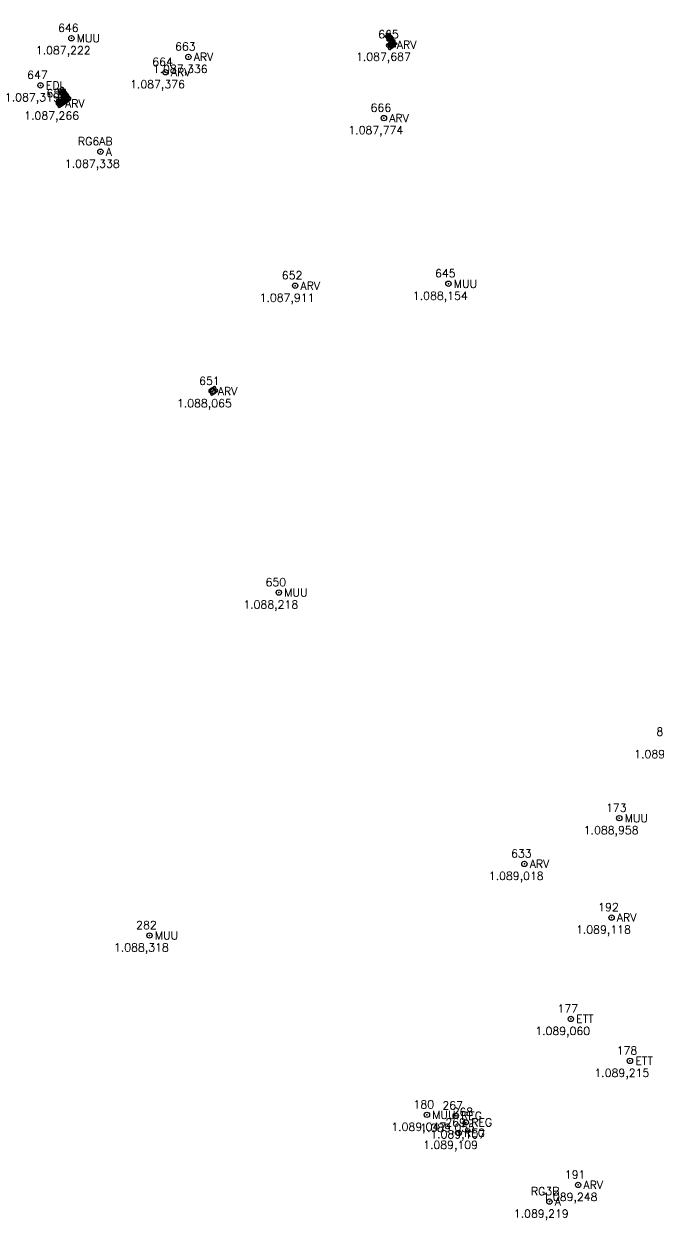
# Model space of a CAD drawing. Extents: x 190546 to 194941, y 8251022 to 8268833.
# Drawn here: x 194770.3 to 194806, y 8268578.2 to 8268645.4 of the extents above; entities that cross this region are included whole.
import ezdxf

# ---------------------------------------------------------------- set-up
doc = ezdxf.new("R2010")
doc.units = 0
doc.header["$LTSCALE"] = 10
doc.header["$MEASUREMENT"] = 0
doc.linetypes.add('CONTINUO', pattern=[0])
doc.layers.get('0').update_dxf_attribs({"linetype": 'CONTINUOUS'})
for name, color, linetype in [('_IRRADIACAO', 7, 'CONTINUO'), ('TOP-ÁRVORE', 80, 'CONTINUOUS'), ('TOP-ÁRVORE_COQUEIRO', 80, 'CONTINUOUS')]:
    doc.layers.add(name, color=color, linetype=linetype)
doc.styles.add('ROMANS', font='romans', dxfattribs={"height": 0.2})
doc.styles.get("Standard").update_dxf_attribs({"font": 'txt.shx'})

# ---------------------------------------------------------------- blocks, each defined once
blk = doc.blocks.new('SIMB_CIRCULO')
at = {"color": 0, "linetype": 'CONTINUOUS'}
blk.add_circle((0, 0), 0.5, dxfattribs=at)
at = {"color": 0}
blk.add_point((0, 0), dxfattribs=at)
for tag in ['desc:', 'cota:', 'pto:']:
    blk.add_attdef(tag, (0, 0), '', height=1)
blk = doc.blocks.new('A$C49782D5F')
at = {"layer": 'TOP-ÁRVORE', "linetype": 'CONTINUOUS', "flags": 128}
blk.add_lwpolyline([(0.7, -1.01, 1.99215), (0.99, 0.7, 2.000068), (-0.72, 0.99, 2.000004), (-1.01, -0.72, 2.005032), (0.7, -1.01)], format="xyb", dxfattribs=at)
at = {"layer": 'TOP-ÁRVORE', "linetype": 'CONTINUOUS'}
blk.add_circle((0, 0), 0.275, dxfattribs=at)
blk = doc.blocks.new('A$C2AAA6732')
at = {"layer": 'TOP-ÁRVORE_COQUEIRO', "linetype": 'CONTINUOUS'}
for p, q in [((-1.94, -0.14), (-2.61, 0.22)), ((-1.62, -0.1), (-2.37, 0.41)), ((-2.17, -0.18), (-0.11, 0.06)), ((0, 0), (-2.17, -0.18)), ((-1.22, -0.06), (-2.11, 0.56)), ((-1.06, 1.5), (-1.8, 1.77)), ((-1.23, 1.8), (-1.78, 2.07)), ((-0.85, 1.18), (-1.78, 1.46)), ((-0.79, -0.01), (-1.76, 0.71)), ((-0.65, 0.86), (-1.68, 1.11)), ((-0.44, 0.55), (-1.56, 0.79)), ((-1.21, 1.79), (-1.48, 2.42)), ((-0.36, 0.03), (-1.42, 0.82)), ((-0.23, 0.22), (-1.42, 0.47)), ((-1.23, 1.79), (-0.03, 0.15)), ((-1.23, 1.79), (-0.11, 0.04)), ((0, 0), (-1.23, 1.79)), ((-1.08, 1.61), (-1.1, 2.38)), ((0, 0), (-0.97, -1.95)), ((-0.89, 1.36), (-0.82, 2.26)), ((-0.66, 1.03), (-0.56, 2.11)), ((-0.4, 0.69), (-0.25, 1.88)), ((0.07, 0.31), (-0.28, 1.47)), ((-0.15, 0.33), (0.02, 1.64)), ((0.26, 0.65), (-0.08, 1.75)), ((0.96, 1.95), (0, 0.15)), ((0, 0), (0.96, 1.95)), ((0, 0), (2.17, 0.12)), ((0, 0), (1.18, -1.83)), ((2.17, 0.12), (0.1, 0.07)), ((0.96, 1.95), (0.11, 0.07)), ((2.17, 0.12), (0.11, -0.06)), ((0.43, 0.99), (0.14, 2.01)), ((0.21, 0.29), (1.43, 0.79)), ((0.3, 0.08), (1.14, 0.96)), ((0.62, 1.32), (0.39, 2.26)), ((0.4, 0.69), (1.51, 1.14)), ((0.57, 1.08), (1.56, 1.53)), ((0.79, 1.67), (0.66, 2.44)), ((0.7, 0.09), (1.49, 0.92)), ((0.74, 1.44), (1.57, 1.82)), ((0.87, 1.73), (1.53, 2.13)), ((0.96, 1.96), (0.94, 2.57)), ((0.96, 1.94), (1.38, 2.48)), ((1.07, 0.11), (1.82, 0.85)), ((1.22, 0.03), (2.09, -0.62)), ((1.45, 0.11), (2.17, 0.76)), ((1.62, 0.05), (2.35, -0.48)), ((1.84, 0.12), (2.45, 0.61)), ((1.94, 0.08), (2.6, -0.3)), ((2.16, 0.1), (2.84, 0)), ((2.18, 0.12), (2.7, 0.43)), ((-2.15, -0.17), (-2.84, -0.09)), ((-2.17, -0.18), (-2.68, -0.52)), ((-1.83, -0.18), (-2.43, -0.69)), ((-2.17, -0.18), (-0.1, -0.08)), ((-1.45, -0.15), (-2.15, -0.83)), ((-1.07, -0.14), (-1.8, -0.91)), ((-0.75, -1.44), (-1.58, -1.81)), ((-0.58, -1.07), (-1.57, -1.52)), ((-0.88, -1.73), (-1.54, -2.12)), ((-0.4, -0.68), (-1.52, -1.13)), ((-0.69, -0.11), (-1.46, -0.97)), ((-0.21, -0.29), (-1.44, -0.78)), ((-0.97, -1.93), (-1.4, -2.47)), ((-0.3, -0.09), (-1.11, -1)), ((-0.97, -1.95), (-0.11, -0.07)), ((-0.97, -1.95), (0, -0.15)), ((-0.97, -1.95), (-0.95, -2.56)), ((-0.8, -1.66), (-0.68, -2.43)), ((-0.62, -1.32), (-0.41, -2.26)), ((-0.44, -0.98), (-0.16, -2.01)), ((-0.26, -0.65), (0.07, -1.75)), ((-0.08, -0.31), (0.28, -1.47)), ((0.14, -0.33), (-0.06, -1.64)), ((1.18, -1.83), (0.02, -0.15)), ((1.18, -1.83), (0.11, -0.05)), ((0.38, -0.7), (0.2, -1.89)), ((0.22, -0.22), (1.4, -0.51)), ((0.35, -0.04), (1.39, -0.87)), ((0.42, -0.56), (1.54, -0.83)), ((0.63, -1.04), (0.5, -2.13)), ((0.62, -0.88), (1.64, -1.16)), ((0.85, -1.38), (0.75, -2.28)), ((0.79, -0.02), (1.74, -0.76)), ((0.81, -1.21), (1.74, -1.51)), ((1.02, -1.53), (1.75, -1.83)), ((1.03, -1.64), (1.03, -2.41)), ((1.16, -1.82), (1.41, -2.46)), ((1.18, -1.83), (1.71, -2.13))]:
    blk.add_line(p, q, dxfattribs=at)
blk.add_circle((0, 0), 0.00303, dxfattribs=at)

msp = doc.modelspace()

# ---------------------------------------------------------------- block references
at = {"layer": '_IRRADIACAO', "color": 4}
ref = msp.add_blockref('SIMB_CIRCULO', (194773.01, 8268644.607), dxfattribs=dict(at, xscale=0.3, yscale=0.3, zscale=0.3))
ref.add_attrib('PONTO', '646', (194772.26, 8268644.967), dxfattribs={"layer": '0', "color": 1, "height": 0.45, "style": 'ROMANS'})
ref.add_attrib('DESC', 'MUU', (194773.31, 8268644.382), dxfattribs={"layer": '0', "color": 3, "height": 0.45, "style": 'ROMANS'})
ref.add_attrib('COTA', '1.087,222', (194771.01, 8268643.707), dxfattribs={"layer": '0', "color": 5, "height": 0.45, "style": 'ROMANS'})
ref = msp.add_blockref('SIMB_CIRCULO', (194791.011, 8268644.248), dxfattribs=dict(at, xscale=0.3, yscale=0.3, zscale=0.3))
ref.add_attrib('PONTO', '665', (194790.261, 8268644.608), dxfattribs={"layer": '0', "color": 1, "height": 0.45, "style": 'ROMANS'})
ref.add_attrib('DESC', 'ARV', (194791.311, 8268644.023), dxfattribs={"layer": '0', "color": 3, "height": 0.45, "style": 'ROMANS'})
ref.add_attrib('COTA', '1.087,687', (194789.011, 8268643.348), dxfattribs={"layer": '0', "color": 5, "height": 0.45, "style": 'ROMANS'})
ref = msp.add_blockref('SIMB_CIRCULO', (194779.588, 8268643.559), dxfattribs=dict(at, xscale=0.3, yscale=0.3, zscale=0.3))
ref.add_attrib('PONTO', '663', (194778.838, 8268643.919), dxfattribs={"layer": '0', "color": 1, "height": 0.45, "style": 'ROMANS'})
ref.add_attrib('DESC', 'ARV', (194779.888, 8268643.334), dxfattribs={"layer": '0', "color": 3, "height": 0.45, "style": 'ROMANS'})
ref.add_attrib('COTA', '1.087,336', (194777.588, 8268642.659), dxfattribs={"layer": '0', "color": 5, "height": 0.45, "style": 'ROMANS'})
ref = msp.add_blockref('SIMB_CIRCULO', (194778.308, 8268642.701), dxfattribs=dict(at, xscale=0.3, yscale=0.3, zscale=0.3))
ref.add_attrib('PONTO', '664', (194777.558, 8268643.061), dxfattribs={"layer": '0', "color": 1, "height": 0.45, "style": 'ROMANS'})
ref.add_attrib('DESC', 'ARV', (194778.608, 8268642.476), dxfattribs={"layer": '0', "color": 3, "height": 0.45, "style": 'ROMANS'})
ref.add_attrib('COTA', '1.087,376', (194776.308, 8268641.801), dxfattribs={"layer": '0', "color": 5, "height": 0.45, "style": 'ROMANS'})
ref = msp.add_blockref('SIMB_CIRCULO', (194771.273, 8268641.963), dxfattribs=dict(at, xscale=0.3, yscale=0.3, zscale=0.3))
ref.add_attrib('PONTO', '647', (194770.523, 8268642.323), dxfattribs={"layer": '0', "color": 1, "height": 0.45, "style": 'ROMANS'})
ref.add_attrib('DESC', 'EDI', (194771.573, 8268641.738), dxfattribs={"layer": '0', "color": 3, "height": 0.45, "style": 'ROMANS'})
ref.add_attrib('COTA', '1.087,319', (194769.273, 8268641.063), dxfattribs={"layer": '0', "color": 5, "height": 0.45, "style": 'ROMANS'})
ref = msp.add_blockref('SIMB_CIRCULO', (194772.359, 8268640.935), dxfattribs=dict(at, xscale=0.3, yscale=0.3, zscale=0.3))
ref.add_attrib('PONTO', '653', (194771.609, 8268641.295), dxfattribs={"layer": '0', "color": 1, "height": 0.45, "style": 'ROMANS'})
ref.add_attrib('DESC', 'ARV', (194772.659, 8268640.71), dxfattribs={"layer": '0', "color": 3, "height": 0.45, "style": 'ROMANS'})
ref.add_attrib('COTA', '1.087,266', (194770.359, 8268640.035), dxfattribs={"layer": '0', "color": 5, "height": 0.45, "style": 'ROMANS'})
ref = msp.add_blockref('SIMB_CIRCULO', (194790.582, 8268640.12), dxfattribs=dict(at, xscale=0.3, yscale=0.3, zscale=0.3))
ref.add_attrib('PONTO', '666', (194789.832, 8268640.48), dxfattribs={"layer": '0', "color": 1, "height": 0.45, "style": 'ROMANS'})
ref.add_attrib('DESC', 'ARV', (194790.882, 8268639.895), dxfattribs={"layer": '0', "color": 3, "height": 0.45, "style": 'ROMANS'})
ref.add_attrib('COTA', '1.087,774', (194788.582, 8268639.22), dxfattribs={"layer": '0', "color": 5, "height": 0.45, "style": 'ROMANS'})
ref = msp.add_blockref('SIMB_CIRCULO', (194774.644, 8268638.233), dxfattribs=dict(at, xscale=0.3, yscale=0.3, zscale=0.3))
ref.add_attrib('PONTO', 'RG6AB', (194773.381, 8268638.593), dxfattribs={"layer": '0', "color": 1, "height": 0.45, "style": 'ROMANS'})
ref.add_attrib('DESC', 'A', (194774.944, 8268638.008), dxfattribs={"layer": '0', "color": 3, "height": 0.45, "style": 'ROMANS'})
ref.add_attrib('COTA', '1.087,338', (194772.644, 8268637.333), dxfattribs={"layer": '0', "color": 5, "height": 0.45, "style": 'ROMANS'})
ref = msp.add_blockref('SIMB_CIRCULO', (194785.591, 8268630.695), dxfattribs=dict(at, xscale=0.3, yscale=0.3, zscale=0.3))
ref.add_attrib('PONTO', '652', (194784.841, 8268631.055), dxfattribs={"layer": '0', "color": 1, "height": 0.45, "style": 'ROMANS'})
ref.add_attrib('DESC', 'ARV', (194785.891, 8268630.47), dxfattribs={"layer": '0', "color": 3, "height": 0.45, "style": 'ROMANS'})
ref.add_attrib('COTA', '1.087,911', (194783.591, 8268629.795), dxfattribs={"layer": '0', "color": 5, "height": 0.45, "style": 'ROMANS'})
ref = msp.add_blockref('SIMB_CIRCULO', (194794.209, 8268630.808), dxfattribs=dict(at, xscale=0.3, yscale=0.3, zscale=0.3))
ref.add_attrib('PONTO', '645', (194793.459, 8268631.168), dxfattribs={"layer": '0', "color": 1, "height": 0.45, "style": 'ROMANS'})
ref.add_attrib('DESC', 'MUU', (194794.509, 8268630.583), dxfattribs={"layer": '0', "color": 3, "height": 0.45, "style": 'ROMANS'})
ref.add_attrib('COTA', '1.088,154', (194792.209, 8268629.908), dxfattribs={"layer": '0', "color": 5, "height": 0.45, "style": 'ROMANS'})
ref = msp.add_blockref('SIMB_CIRCULO', (194780.945, 8268624.759), dxfattribs=dict(at, xscale=0.3, yscale=0.3, zscale=0.3))
ref.add_attrib('PONTO', '651', (194780.195, 8268625.119), dxfattribs={"layer": '0', "color": 1, "height": 0.45, "style": 'ROMANS'})
ref.add_attrib('DESC', 'ARV', (194781.245, 8268624.534), dxfattribs={"layer": '0', "color": 3, "height": 0.45, "style": 'ROMANS'})
ref.add_attrib('COTA', '1.088,065', (194778.945, 8268623.859), dxfattribs={"layer": '0', "color": 5, "height": 0.45, "style": 'ROMANS'})
ref = msp.add_blockref('SIMB_CIRCULO', (194784.676, 8268613.441), dxfattribs=dict(at, xscale=0.3, yscale=0.3, zscale=0.3))
ref.add_attrib('PONTO', '650', (194783.926, 8268613.801), dxfattribs={"layer": '0', "color": 1, "height": 0.45, "style": 'ROMANS'})
ref.add_attrib('DESC', 'MUU', (194784.976, 8268613.216), dxfattribs={"layer": '0', "color": 3, "height": 0.45, "style": 'ROMANS'})
ref.add_attrib('COTA', '1.088,218', (194782.676, 8268612.541), dxfattribs={"layer": '0', "color": 5, "height": 0.45, "style": 'ROMANS'})
ref = msp.add_blockref('SIMB_CIRCULO', (194806.652, 8268605.033), dxfattribs=dict(at, xscale=0.3, yscale=0.3, zscale=0.3))
ref.add_attrib('PONTO', '812', (194805.902, 8268605.393), dxfattribs={"layer": '0', "color": 1, "height": 0.45, "style": 'ROMANS'})
ref.add_attrib('DESC', 'POT', (194806.952, 8268604.808), dxfattribs={"layer": '0', "color": 3, "height": 0.45, "style": 'ROMANS'})
ref.add_attrib('COTA', '1.089,087', (194804.652, 8268604.133), dxfattribs={"layer": '0', "color": 5, "height": 0.45, "style": 'ROMANS'})
ref = msp.add_blockref('SIMB_CIRCULO', (194803.814, 8268600.755), dxfattribs=dict(at, xscale=0.3, yscale=0.3, zscale=0.3))
ref.add_attrib('PONTO', '173', (194803.064, 8268601.115), dxfattribs={"layer": '0', "color": 1, "height": 0.45, "style": 'ROMANS'})
ref.add_attrib('DESC', 'MUU', (194804.114, 8268600.53), dxfattribs={"layer": '0', "color": 3, "height": 0.45, "style": 'ROMANS'})
ref.add_attrib('COTA', '1.088,958', (194801.814, 8268599.855), dxfattribs={"layer": '0', "color": 5, "height": 0.45, "style": 'ROMANS'})
ref = msp.add_blockref('SIMB_CIRCULO', (194798.477, 8268598.182), dxfattribs=dict(at, xscale=0.3, yscale=0.3, zscale=0.3))
ref.add_attrib('PONTO', '633', (194797.727, 8268598.542), dxfattribs={"layer": '0', "color": 1, "height": 0.45, "style": 'ROMANS'})
ref.add_attrib('DESC', 'ARV', (194798.777, 8268597.957), dxfattribs={"layer": '0', "color": 3, "height": 0.45, "style": 'ROMANS'})
ref.add_attrib('COTA', '1.089,018', (194796.477, 8268597.282), dxfattribs={"layer": '0', "color": 5, "height": 0.45, "style": 'ROMANS'})
ref = msp.add_blockref('SIMB_CIRCULO', (194803.379, 8268595.164), dxfattribs=dict(at, xscale=0.3, yscale=0.3, zscale=0.3))
ref.add_attrib('PONTO', '192', (194802.629, 8268595.524), dxfattribs={"layer": '0', "color": 1, "height": 0.45, "style": 'ROMANS'})
ref.add_attrib('DESC', 'ARV', (194803.679, 8268594.939), dxfattribs={"layer": '0', "color": 3, "height": 0.45, "style": 'ROMANS'})
ref.add_attrib('COTA', '1.089,118', (194801.379, 8268594.264), dxfattribs={"layer": '0', "color": 5, "height": 0.45, "style": 'ROMANS'})
ref = msp.add_blockref('SIMB_CIRCULO', (194777.402, 8268594.158), dxfattribs=dict(at, xscale=0.3, yscale=0.3, zscale=0.3))
ref.add_attrib('PONTO', '282', (194776.652, 8268594.518), dxfattribs={"layer": '0', "color": 1, "height": 0.45, "style": 'ROMANS'})
ref.add_attrib('DESC', 'MUU', (194777.702, 8268593.933), dxfattribs={"layer": '0', "color": 3, "height": 0.45, "style": 'ROMANS'})
ref.add_attrib('COTA', '1.088,318', (194775.402, 8268593.258), dxfattribs={"layer": '0', "color": 5, "height": 0.45, "style": 'ROMANS'})
ref = msp.add_blockref('SIMB_CIRCULO', (194801.088, 8268589.461), dxfattribs=dict(at, xscale=0.3, yscale=0.3, zscale=0.3))
ref.add_attrib('PONTO', '177', (194800.338, 8268589.821), dxfattribs={"layer": '0', "color": 1, "height": 0.45, "style": 'ROMANS'})
ref.add_attrib('DESC', 'ETT', (194801.388, 8268589.236), dxfattribs={"layer": '0', "color": 3, "height": 0.45, "style": 'ROMANS'})
ref.add_attrib('COTA', '1.089,060', (194799.088, 8268588.561), dxfattribs={"layer": '0', "color": 5, "height": 0.45, "style": 'ROMANS'})
ref = msp.add_blockref('SIMB_CIRCULO', (194804.415, 8268587.105), dxfattribs=dict(at, xscale=0.3, yscale=0.3, zscale=0.3))
ref.add_attrib('PONTO', '178', (194803.665, 8268587.465), dxfattribs={"layer": '0', "color": 1, "height": 0.45, "style": 'ROMANS'})
ref.add_attrib('DESC', 'ETT', (194804.715, 8268586.88), dxfattribs={"layer": '0', "color": 3, "height": 0.45, "style": 'ROMANS'})
ref.add_attrib('COTA', '1.089,215', (194802.415, 8268586.205), dxfattribs={"layer": '0', "color": 5, "height": 0.45, "style": 'ROMANS'})
ref = msp.add_blockref('SIMB_CIRCULO', (194792.997, 8268584.07), dxfattribs=dict(at, xscale=0.3, yscale=0.3, zscale=0.3))
ref.add_attrib('PONTO', '180', (194792.247, 8268584.43), dxfattribs={"layer": '0', "color": 1, "height": 0.45, "style": 'ROMANS'})
ref.add_attrib('DESC', 'MUU', (194793.297, 8268583.845), dxfattribs={"layer": '0', "color": 3, "height": 0.45, "style": 'ROMANS'})
ref.add_attrib('COTA', '1.089,047', (194790.997, 8268583.17), dxfattribs={"layer": '0', "color": 5, "height": 0.45, "style": 'ROMANS'})
ref = msp.add_blockref('SIMB_CIRCULO', (194794.617, 8268584.017), dxfattribs=dict(at, xscale=0.3, yscale=0.3, zscale=0.3))
ref.add_attrib('PONTO', '267', (194793.867, 8268584.377), dxfattribs={"layer": '0', "color": 1, "height": 0.45, "style": 'ROMANS'})
ref.add_attrib('DESC', 'REG', (194794.917, 8268583.792), dxfattribs={"layer": '0', "color": 3, "height": 0.45, "style": 'ROMANS'})
ref.add_attrib('COTA', '1.089,055', (194792.617, 8268583.117), dxfattribs={"layer": '0', "color": 5, "height": 0.45, "style": 'ROMANS'})
ref = msp.add_blockref('SIMB_CIRCULO', (194795.188, 8268583.648), dxfattribs=dict(at, xscale=0.3, yscale=0.3, zscale=0.3))
ref.add_attrib('PONTO', '268', (194794.438, 8268584.008), dxfattribs={"layer": '0', "color": 1, "height": 0.45, "style": 'ROMANS'})
ref.add_attrib('DESC', 'REG', (194795.487, 8268583.423), dxfattribs={"layer": '0', "color": 3, "height": 0.45, "style": 'ROMANS'})
ref.add_attrib('COTA', '1.089,107', (194793.188, 8268582.748), dxfattribs={"layer": '0', "color": 5, "height": 0.45, "style": 'ROMANS'})
ref = msp.add_blockref('SIMB_CIRCULO', (194794.785, 8268583.055), dxfattribs=dict(at, xscale=0.3, yscale=0.3, zscale=0.3))
ref.add_attrib('PONTO', '269', (194794.035, 8268583.415), dxfattribs={"layer": '0', "color": 1, "height": 0.45, "style": 'ROMANS'})
ref.add_attrib('DESC', 'REG', (194795.085, 8268582.83), dxfattribs={"layer": '0', "color": 3, "height": 0.45, "style": 'ROMANS'})
ref.add_attrib('COTA', '1.089,109', (194792.785, 8268582.155), dxfattribs={"layer": '0', "color": 5, "height": 0.45, "style": 'ROMANS'})
ref = msp.add_blockref('SIMB_CIRCULO', (194801.501, 8268580.127), dxfattribs=dict(at, xscale=0.3, yscale=0.3, zscale=0.3))
ref.add_attrib('PONTO', '191', (194800.751, 8268580.487), dxfattribs={"layer": '0', "color": 1, "height": 0.45, "style": 'ROMANS'})
ref.add_attrib('DESC', 'ARV', (194801.801, 8268579.902), dxfattribs={"layer": '0', "color": 3, "height": 0.45, "style": 'ROMANS'})
ref.add_attrib('COTA', '1.089,248', (194799.501, 8268579.227), dxfattribs={"layer": '0', "color": 5, "height": 0.45, "style": 'ROMANS'})
ref = msp.add_blockref('SIMB_CIRCULO', (194799.884, 8268579.19), dxfattribs=dict(at, xscale=0.3, yscale=0.3, zscale=0.3))
ref.add_attrib('PONTO', 'RG3B', (194798.847, 8268579.55), dxfattribs={"layer": '0', "color": 1, "height": 0.45, "style": 'ROMANS'})
ref.add_attrib('DESC', 'A', (194800.184, 8268578.965), dxfattribs={"layer": '0', "color": 3, "height": 0.45, "style": 'ROMANS'})
ref.add_attrib('COTA', '1.089,219', (194797.884, 8268578.29), dxfattribs={"layer": '0', "color": 5, "height": 0.45, "style": 'ROMANS'})
at = {"layer": 'TOP-ÁRVORE', "xscale": 0.08333333333333333, "yscale": 0.08333333333333333, "zscale": 0.08333333333333333}
for p in [(194790.927, 8268644.188), (194791.011, 8268644.248), (194772.475, 8268641.637), (194772.382, 8268641.075), (194772.442, 8268640.993), (194772.525, 8268641.051), (194772.535, 8268641.555), (194772.594, 8268641.473), (194772.608, 8268641.109), (194772.654, 8268641.39), (194772.691, 8268641.168), (194772.714, 8268641.308), (194772.773, 8268641.226), (194772.359, 8268640.935), (194781.027, 8268624.817), (194780.945, 8268624.759)]:
    msp.add_blockref('A$C49782D5F', p, dxfattribs=at)
at = {"layer": 'TOP-ÁRVORE_COQUEIRO', "xscale": 0.08333333333333333, "yscale": 0.08333333333333333, "zscale": 0.08333333333333333}
for p in [(194790.847, 8268644.71), (194790.97, 8268644.508), (194791.094, 8268644.306)]:
    msp.add_blockref('A$C2AAA6732', p, dxfattribs=at)

doc.saveas('drawing.dxf')
